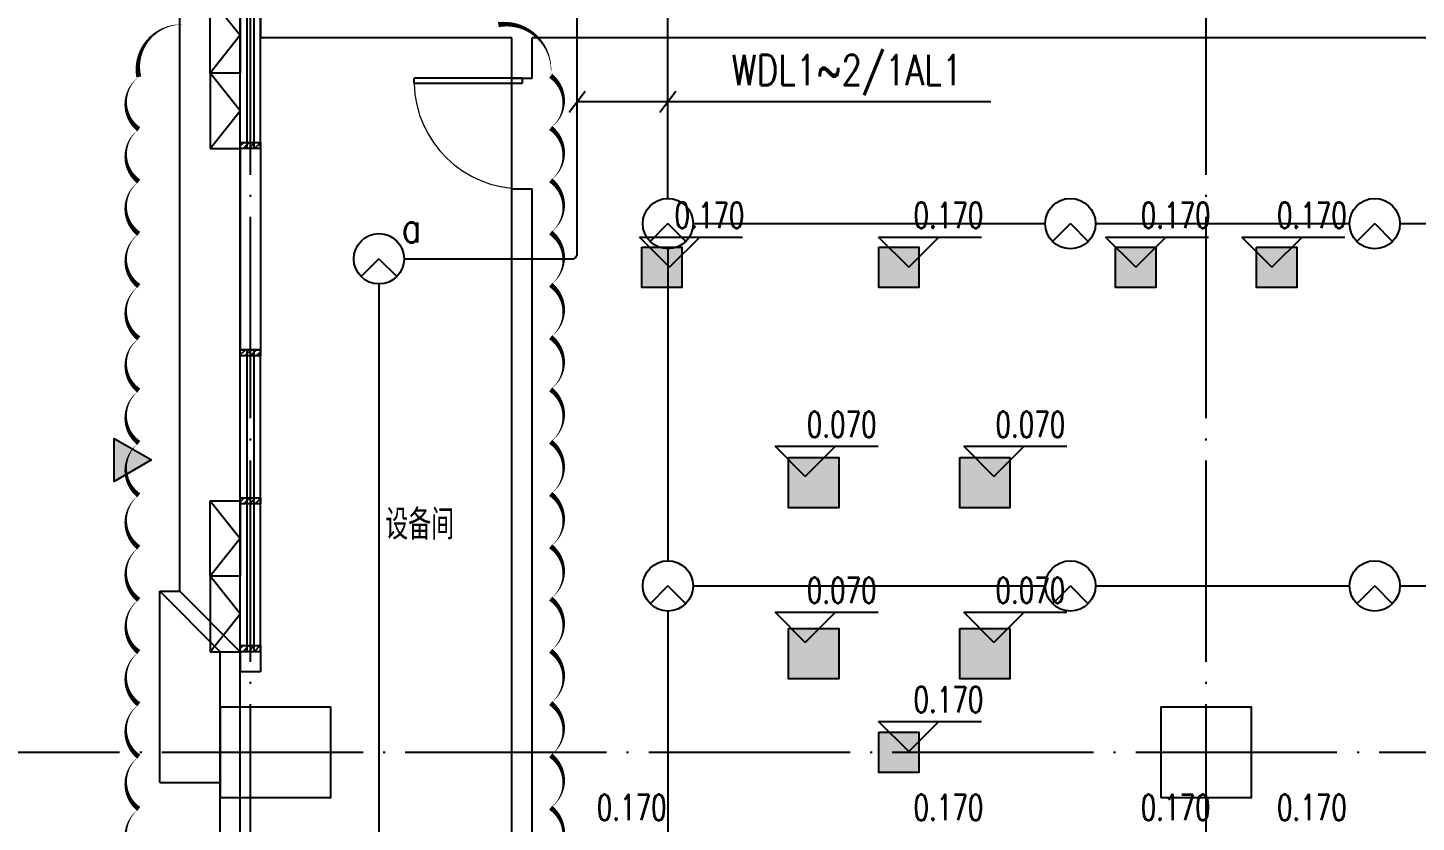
# Model space of a CAD drawing. Extents: x -621157 to 1764546, y -106808 to 741893.
# Drawn here: x 197788 to 211588, y 19305 to 27200 of the extents above; entities that cross this region are included whole.
import ezdxf
from ezdxf.enums import TextEntityAlignment as Align

# ---------------------------------------------------------------- set-up
doc = ezdxf.new("R2010")
doc.units = 0
doc.header["$LTSCALE"] = 1000
doc.header["$MEASUREMENT"] = 0
doc.linetypes.add('XREF-A-101-平面图_t3$0$DOTE', pattern=[2.42, 2, -0.2, 0.02, -0.2])
for name, color, linetype in [('0-底图', 7, 'Continuous'), ('EQUIP-照明', 3, 'Continuous'), ('SIG_TEXT', 2, 'Continuous'), ('WIRE-照明', 4, 'Continuous'), ('XREF-A-101-平面图_t3$0$A-COLUMN', 8, 'Continuous'), ('XREF-A-101-平面图_t3$0$A-DIM_ELEV', 8, 'Continuous'), ('XREF-A-101-平面图_t3$0$A-DOTE', 8, 'Continuous'), ('XREF-A-101-平面图_t3$0$A-PUB_HATCH', 8, 'Continuous'), ('XREF-A-101-平面图_t3$0$A-ROOM-CH', 8, 'Continuous'), ('XREF-A-101-平面图_t3$0$A-WALL', 8, 'Continuous'), ('XREF-A-101-平面图_t3$0$A-WALL-FILL', 8, 'Continuous'), ('XREF-A-101-平面图_t3$0$A-WINDOW', 8, 'Continuous'), ('XREF-A-101-平面图_t3$0$A-开启符号', 8, 'Continuous'), ('XREF-A-101-平面图_t3$0$GROUND', 8, 'Continuous'), ('XREF-A-101-平面图_t3$0$M-HOLE', 8, 'Continuous'), ('XREF-A-101-平面图_t3$0$PUB_HATCH', 8, 'Continuous'), ('XREF-A-101-平面图_t3$0$PUB_TEXT', 8, 'Continuous'), ('设备-照明', 3, 'Continuous')]:
    doc.layers.add(name, color=color, linetype=linetype)
doc.layers.add('电-云线', color=6, linetype='Continuous', plot=False)
doc.styles.add('_TCH_LABEL', font='COMPLEX', dxfattribs={"bigfont": 'GBCBIG'})
doc.styles.add('DIM_FONT', font='ROMANS', dxfattribs={"width": 0.8, "bigfont": 'HZDXC'})
doc.styles.get("Standard").update_dxf_attribs({"font": 'romans.shx', "bigfont": 'HZDXC.SHX'})
doc.styles.add('XREF-A-101-平面图_t3$0$-HZDXCROMANS', font='ROMANS.shx', dxfattribs={"bigfont": 'HZDXC.shx'})
doc.styles.add('XREF-A-101-平面图_t3$0$A-STANDARD', font='SIMPLEX', dxfattribs={"bigfont": 'GBCBIG'})
doc.linetypes.add('Ground', pattern='A,0.75,-0.125,[135,sr.shx,S=0.1,R=0,X=-0.15,Y=0],0.125,-0.125', length=1.125)

# ---------------------------------------------------------------- blocks, each defined once
blk = doc.blocks.new('XREF-A-101-平面图_t3$0$轴网')
at = {"layer": 'XREF-A-101-平面图_t3$0$A-DOTE', "linetype": 'XREF-A-101-平面图_t3$0$DOTE'}
for p, q in [((0, -3300), (0, 43300)), ((9500, -3300), (9500, 43300)), ((-3300, 20000), (69800, 20000))]:
    blk.add_line(p, q, dxfattribs=at)
blk = doc.blocks.new('XREF-A-101-平面图_t3$0$G$C869EB286')
at = {"layer": 'XREF-A-101-平面图_t3$0$A-WINDOW'}
h = blk.add_hatch(dxfattribs=at)
h.set_pattern_fill('ANSI31', color=256, scale=25)
h.set_pattern_definition([(45, (-143.957, -89940), (-28.0633, 28.0633), [])])
h.paths.add_polyline_path([(0, 60), (200, 60), (200, 0), (0, 0)])
blk.add_lwpolyline([(0, 60), (200, 60), (200, 0), (0, 0)], close=True, dxfattribs=at)
blk = doc.blocks.new('XREF-A-101-平面图_t3$0$柱网1F')
at = {"layer": 'XREF-A-101-平面图_t3$0$A-COLUMN'}
for points in [[(-300, -20450), (800, -20450), (800, -19550), (-300, -19550)], [(9050, -20450), (9950, -20450), (9950, -19550), (9050, -19550)]]:
    blk.add_lwpolyline(points, close=True, dxfattribs=at)
blk = doc.blocks.new('XREF-A-101-平面图_t3$0$ROOM')
at = {"layer": 'XREF-A-101-平面图_t3$0$A-ROOM-CH', "style": 'XREF-A-101-平面图_t3$0$-HZDXCROMANS', "width": 0.6}
for tag, p in [('中文房间名称', (0, -1000)), ('英文房间名称', (0, -1500))]:
    blk.add_attdef(tag, text='', height=300, dxfattribs=at).set_placement(p, align=Align.CENTER)
blk = doc.blocks.new('XREF-A-101-平面图_t3$0$bz1')
at = {"layer": 'XREF-A-101-平面图_t3$0$PUB_HATCH'}
h = blk.add_hatch(color=1, dxfattribs=at)
h.dxf.hatch_style = 1
h.paths.add_polyline_path([(4866032, -641203), (4865818, -641573), (4866245, -641573)])
at = {"layer": 'XREF-A-101-平面图_t3$0$PUB_TEXT', "color": 1}
blk.add_lwpolyline([(4866032, -641203), (4865818, -641573), (4866245, -641573)], close=True, dxfattribs=at)
blk = doc.blocks.new('XREF-A-101-平面图_t3$0$G$C34B60025')
at = {"xscale": -1, "rotation": 270}
blk.add_blockref('XREF-A-101-平面图_t3$0$bz1', (640120, -4983026), dxfattribs=at)
blk = doc.blocks.new('XREF-A-101-平面图_t3$0$WINDOW2DLIB$SYSLIB$00000001')
at = {"color": 0}
for points in [[(-0.5, 0.5), (-0.5, -0.5)], [(-0.5, 0.5), (0.5, 0.5)], [(0.5, -0.5), (0.5, 0.5)], [(0.5, 0.1667), (-0.5, 0.1667)], [(0.5, -0.1667), (-0.5, -0.1667)], [(-0.5, -0.5), (0.5, -0.5)]]:
    blk.add_lwpolyline(points, dxfattribs=at)
blk = doc.blocks.new('XREF-A-101-平面图_t3$0$DOOR2DLIB$SYSLIB$00000107')
at = {"color": 0}
for p, q in [((0.45, 0.975), (0.5, 0.975)), ((0.45, 0), (0.45, 0.975)), ((0.5, 0), (0.5, 0.975)), ((0.5, 0), (0.45, 0))]:
    blk.add_line(p, q, dxfattribs=at)
at = {"color": 0, "lineweight": 13}
blk.add_arc((0.475, 0), 0.975, 91.4693, 180, dxfattribs=at)
blk = doc.blocks.new('XREF-A-101-平面图_t3')
at = {"layer": 'XREF-A-101-平面图_t3$0$A-PUB_HATCH'}
h = blk.add_hatch(dxfattribs=at)
h.set_pattern_fill('DOTS', color=256, scale=30)
h.set_pattern_definition([(0, (0, 0), (23.8125, 47.625), [0, -47.625])])
h.paths.add_polyline_path([(212275, 25020), (212675, 25020), (212675, 24620), (212275, 24620)])
h.paths.add_polyline_path([(208600, 25020), (209000, 25020), (209000, 24620), (208600, 24620)])
h.paths.add_polyline_path([(210000, 25020), (210400, 25020), (210400, 24620), (210000, 24620)])
h.paths.add_polyline_path([(212275, 19150), (212675, 19150), (212675, 18750), (212275, 18750)])
h.paths.add_polyline_path([(206245, 25020), (206645, 25020), (206645, 24620), (206245, 24620)])
h.paths.add_polyline_path([(210000, 19150), (210400, 19150), (210400, 18750), (210000, 18750)])
h.paths.add_polyline_path([(208600, 19150), (209000, 19150), (209000, 18750), (208600, 18750)])
h.paths.add_polyline_path([(203890, 25020), (204290, 25020), (204290, 24620), (203890, 24620)])
h.paths.add_polyline_path([(206245, 20200), (206645, 20200), (206645, 19800), (206245, 19800)])
h.paths.add_polyline_path([(206245, 19150), (206645, 19150), (206645, 18750), (206245, 18750)])
h.paths.add_polyline_path([(203890, 19150), (204290, 19150), (204290, 18750), (203890, 18750)])
h.paths.add_polyline_path([(207050, 21230), (207550, 21230), (207550, 20730), (207050, 20730)])
h.paths.add_polyline_path([(205350, 21230), (205850, 21230), (205850, 20730), (205350, 20730)])
h.paths.add_polyline_path([(205350, 22930), (205850, 22930), (205850, 22430), (205350, 22430)])
h.paths.add_polyline_path([(207050, 22930), (207550, 22930), (207550, 22430), (207050, 22430)])
at = {"layer": 'XREF-A-101-平面图_t3$0$A-DIM_ELEV'}
for p, q in [((204167, 24820), (203867, 25120)), ((203867, 25120), (204892, 25120)), ((204167, 24820), (204467, 25120)), ((206543, 24820), (206243, 25120)), ((206243, 25120), (207267, 25120)), ((206543, 24820), (206843, 25120)), ((208800, 24820), (208500, 25120)), ((208500, 25120), (209524, 25120)), ((208800, 24820), (209100, 25120)), ((210154, 24820), (209854, 25120)), ((209854, 25120), (210879, 25120)), ((210154, 24820), (210454, 25120)), ((205515, 22741), (205215, 23041)), ((205215, 23041), (206240, 23041)), ((205515, 22741), (205815, 23041)), ((207391, 22741), (207091, 23041)), ((207091, 23041), (208115, 23041)), ((207391, 22741), (207691, 23041)), ((205515, 21092), (205215, 21392)), ((205215, 21392), (206240, 21392)), ((205515, 21092), (205815, 21392)), ((207391, 21092), (207091, 21392)), ((207091, 21392), (208115, 21392)), ((207391, 21092), (207691, 21392)), ((206543, 20007), (206243, 20307)), ((206243, 20307), (207267, 20307)), ((206543, 20007), (206843, 20307))]:
    blk.add_line(p, q, dxfattribs=at)
at = {"layer": 'XREF-A-101-平面图_t3$0$A-WALL'}
for p, q in [((200100, 27500), (200100, 27100)), ((202600, 27100), (200100, 27100)), ((202600, 26700), (202600, 27100)), ((202800, 26700), (202800, 27100)), ((202800, 27100), (202800, 27100)), ((215550, 27100), (202800, 27100)), ((202600, 16100), (202600, 25600)), ((202800, 16100), (202800, 25600))]:
    blk.add_line(p, q, dxfattribs=at)
for points in [[(202600, 26700), (202800, 26700)], [(202600, 25600), (202800, 25600)]]:
    blk.add_lwpolyline(points, dxfattribs=at)
at = {"layer": 'XREF-A-101-平面图_t3$0$A-WALL-FILL', "color": 171}
for p, q in [((199900, 26000), (199900, 24000)), ((200100, 26000), (200100, 24000)), ((199700, 15300), (199700, 21000)), ((199700, 21000), (199900, 21000)), ((199900, 21000), (199900, 20800)), ((199900, 15300), (199900, 21000)), ((200100, 21000), (200100, 20800)), ((200100, 20800), (199900, 20800))]:
    blk.add_line(p, q, dxfattribs=at)
for points in [[(200100, 26000), (199900, 26000)], [(200100, 24000), (199900, 24000)], [(200100, 21000), (199900, 21000)]]:
    blk.add_lwpolyline(points, dxfattribs=at)
at = {"layer": 'XREF-A-101-平面图_t3$0$A-WINDOW'}
blk.add_line((202600, 25600), (202600, 26700), dxfattribs=at)
at = {"layer": 'XREF-A-101-平面图_t3$0$A-开启符号', "linetype": 'Continuous'}
for points in [[(199600, 27500), (199900, 27500), (199900, 26750), (199600, 26750)], [(199600, 26000), (199900, 26000), (199900, 26750), (199600, 26750)], [(199600, 22500), (199900, 22500), (199900, 21750), (199600, 21750)], [(199600, 21000), (199900, 21000), (199900, 21750), (199600, 21750)]]:
    blk.add_lwpolyline(points, close=True, dxfattribs=at)
for points in [[(199600, 27500), (199900, 27125), (199600, 26750)], [(199600, 26000), (199900, 26375), (199600, 26750)], [(199600, 22500), (199900, 22125), (199600, 21750)], [(199600, 21000), (199900, 21375), (199600, 21750)]]:
    blk.add_lwpolyline(points, dxfattribs=at)
at = {"layer": 'XREF-A-101-平面图_t3$0$GROUND'}
for p, q in [((199300, 21600), (199300, 33100)), ((199900, 21000), (199900, 29550)), ((199100, 19700), (199100, 21600)), ((199100, 21600), (199300, 21600)), ((199100, 21600), (199700, 21000)), ((199300, 21600), (199900, 21000)), ((199700, 20450), (199700, 21000)), ((199700, 21000), (199900, 21000)), ((199100, 19700), (199700, 19700))]:
    blk.add_line(p, q, dxfattribs=at)
at = {"layer": 'XREF-A-101-平面图_t3$0$M-HOLE'}
for points in [[(203890, 25020), (204290, 25020), (204290, 24620), (203890, 24620)], [(206245, 25020), (206645, 25020), (206645, 24620), (206245, 24620)], [(208600, 25020), (209000, 25020), (209000, 24620), (208600, 24620)], [(210000, 25020), (210400, 25020), (210400, 24620), (210000, 24620)], [(205350, 22930), (205850, 22930), (205850, 22430), (205350, 22430)], [(207050, 22930), (207550, 22930), (207550, 22430), (207050, 22430)], [(205350, 21230), (205850, 21230), (205850, 20730), (205350, 20730)], [(207050, 21230), (207550, 21230), (207550, 20730), (207050, 20730)], [(206245, 20200), (206645, 20200), (206645, 19800), (206245, 19800)]]:
    blk.add_lwpolyline(points, close=True, dxfattribs=at)
blk.add_blockref('XREF-A-101-平面图_t3$0$G$C34B60025', (200100, 139900))
at = {"layer": 'XREF-A-101-平面图_t3$0$A-COLUMN'}
blk.add_blockref('XREF-A-101-平面图_t3$0$柱网1F', (200000, 40000), dxfattribs=at)
at = {"layer": 'XREF-A-101-平面图_t3$0$A-DOTE'}
blk.add_blockref('XREF-A-101-平面图_t3$0$轴网', (200000, 0), dxfattribs=at)
at = {"layer": 'XREF-A-101-平面图_t3$0$A-ROOM-CH'}
ref = blk.add_blockref('XREF-A-101-平面图_t3$0$ROOM', (201683, 23114), dxfattribs=at)
ref.add_attrib('中文房间名称', '设备间', dxfattribs={"height": 300, "style": 'XREF-A-101-平面图_t3$0$-HZDXCROMANS', "width": 0.8}).set_placement((201683, 22114), align=Align.CENTER)
at = {"layer": 'XREF-A-101-平面图_t3$0$A-WINDOW'}
for name, p, xscale, yscale, zscale, rotation in [('XREF-A-101-平面图_t3$0$WINDOW2DLIB$SYSLIB$00000001', (200000, 27500), -2999.999999998645, 200, -2999.999999998645, 270.0000000000008), ('XREF-A-101-平面图_t3$0$DOOR2DLIB$SYSLIB$00000107', (202700, 26150), 1100, 1100, 1100, 90), ('XREF-A-101-平面图_t3$0$WINDOW2DLIB$SYSLIB$00000001', (200000, 22500), -2999.999999998645, 200, -2999.999999998645, 270.0000000000008)]:
    blk.add_blockref(name, p, dxfattribs=dict(at, xscale=xscale, yscale=yscale, zscale=zscale, rotation=rotation))
for p in [(199900, 26000), (199900, 23940), (199900, 22470), (199900, 21000)]:
    blk.add_blockref('XREF-A-101-平面图_t3$0$G$C869EB286', p, dxfattribs=at)
at = {"layer": 'XREF-A-101-平面图_t3$0$A-DIM_ELEV', "color": 7, "style": 'XREF-A-101-平面图_t3$0$A-STANDARD', "width": 0.705882}
for s, p in [('0.170', (204216, 25210)), ('0.170', (206591, 25210)), ('0.170', (208849, 25210)), ('0.170', (210203, 25210)), ('0.070', (205530, 23131)), ('0.070', (207405, 23131)), ('0.070', (205530, 21482)), ('0.070', (207405, 21482)), ('0.170', (206591, 20397)), ('0.170', (203443, 19325)), ('0.170', (206591, 19325)), ('0.170', (208849, 19325)), ('0.170', (210203, 19325))]:
    blk.add_text(s, height=255, dxfattribs=at).set_placement(p)
blk = doc.blocks.new('HC002569125682')
at = {"layer": 'EQUIP-照明', "color": 0}
for q in [(-1.77, -1.77), (1.77, -1.77)]:
    blk.add_line((0, 0), q, dxfattribs=at)
blk.add_circle((0, 0), 2.5, dxfattribs=at)
at = {"color": 0, "width": 0.7}
blk.add_attdef('PSFHATT', (2.52, -2.5), '', height=0.025, dxfattribs=at)
at = {"layer": 'EQUIP-照明', "color": 0, "style": '_TCH_LABEL', "flags": 9}
blk.add_attdef('A', (0, 0), '', height=0.0001, dxfattribs=at)

msp = doc.modelspace()

# ---------------------------------------------------------------- block references
at = {"layer": '0-底图'}
msp.add_blockref('XREF-A-101-平面图_t3', (0, 0), dxfattribs=at)

# ---------------------------------------------------------------- next in the draw order: linework, layer by layer
at = {"layer": 'SIG_TEXT', "linetype": 'Ground'}
for points in [[(203169, 26362), (203327, 26571)], [(204071, 26362), (204229, 26571)]]:
    msp.add_lwpolyline(points, dxfattribs=at)
at = {"layer": 'SIG_TEXT', "color": 2}
msp.add_lwpolyline([(203248, 26466), (207359, 26466)], dxfattribs=at)
at = {"layer": 'WIRE-照明'}
msp.add_lwpolyline([(201528, 24904), (203198, 24904, 0.414214), (203248, 24954), (203248, 27454)], format="xyb", dxfattribs=at)
for points in [[(204150, 25504), (204150, 27454)], [(204400, 25254), (207900, 25254)], [(208400, 25254), (210925, 25254)], [(211425, 25254), (214925, 25254)], [(204150, 25004), (204150, 21904)], [(201278, 24654), (201278, 18654)], [(204400, 21654), (207900, 21654)], [(208400, 21654), (210925, 21654)], [(211425, 21654), (214925, 21654)], [(204150, 21404), (204150, 18304)]]:
    msp.add_lwpolyline(points, dxfattribs=at)
at = {"layer": '电-云线'}
for points in [[(199348, 27231, 0, 50, 0.498582), (198891, 26711, 0, 50, 0.498582), (198891, 26191, 0, 50, 0.498582), (198891, 25672, 0, 50, 0.498582), (198891, 25152, 0, 50, 0.498582), (198891, 24633, 0, 50, 0.498582), (198891, 24113, 0, 50, 0.498582), (198891, 23594, 0, 50, 0.498582), (198891, 23074, 0, 50, 0.498582), (198891, 22554, 0, 50, 0.498582), (198891, 22035, 0, 50, 0.498582), (198891, 21515, 0, 50, 0.498582), (198891, 20996, 0, 50, 0.498582), (198891, 20476, 0, 50, 0.498582), (198891, 19956, 0, 50, 0.498582), (198891, 19437, 0, 50, 0.498582), (198891, 18917, 0, 50, 0.498582)], [(202985, 18929, 0, 50, 0.498582), (202985, 19449, 0, 50, 0.498582), (202985, 19969, 0, 50, 0.498582), (202985, 20488, 0, 50, 0.498582), (202985, 21008, 0, 50, 0.498582), (202985, 21527, 0, 50, 0.498582), (202985, 22047, 0, 50, 0.498582), (202985, 22567, 0, 50, 0.498582), (202985, 23086, 0, 50, 0.498582), (202985, 23606, 0, 50, 0.498582), (202985, 24125, 0, 50, 0.498582), (202985, 24645, 0, 50, 0.498582), (202985, 25165, 0, 50, 0.498582), (202985, 25684, 0, 50, 0.498582), (202985, 26204, 0, 50, 0.498582), (202985, 26723, 0, 50, 0.498582), (202465, 27231, 0, 50, 0.498582)]]:
    msp.add_lwpolyline(points, format="xyseb", dxfattribs=at)

# ---------------------------------------------------------------- next in the draw order: block references
at = {"layer": '设备-照明', "xscale": 100, "yscale": 100, "zscale": 100}
for p in [(204150, 25254), (208150, 25254), (211175, 25254), (201278, 24904), (204150, 21654), (208150, 21654), (211175, 21654)]:
    msp.add_blockref('HC002569125682', p, dxfattribs=at)

# ---------------------------------------------------------------- next in the draw order: texts
at = {"layer": 'SIG_TEXT', "color": 2, "style": 'DIM_FONT', "width": 0.8}
msp.add_text('WDL1~2/1AL1', height=300, dxfattribs=at).set_placement((207078, 26631), align=Align.RIGHT)
at = {"layer": 'SIG_TEXT', "style": 'DIM_FONT', "width": 0.8}
msp.add_text('a', height=300, dxfattribs=at).set_placement((201505, 25065, -672))

doc.saveas('drawing.dxf')
